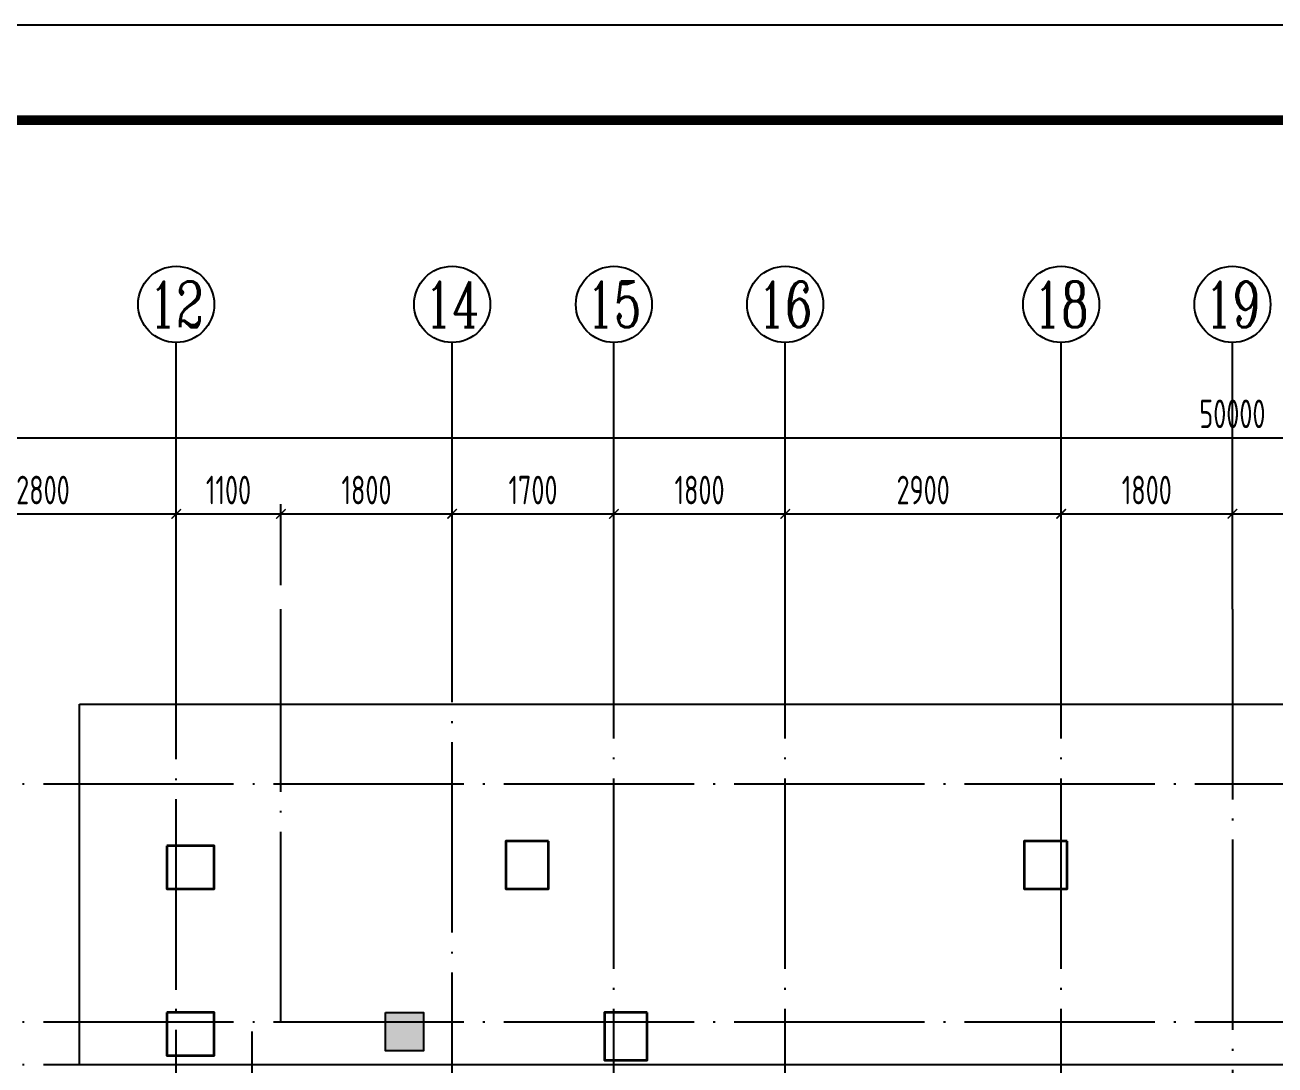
# Model space of a CAD drawing. Extents: x -668857 to 185752, y -270966 to 286822.
# Drawn here: x -306025 to -292889, y 215261 to 226182 of the extents above; entities that cross this region are included whole.
import ezdxf
from ezdxf.enums import TextEntityAlignment as Align

# ---------------------------------------------------------------- set-up
doc = ezdxf.new("R2010")
doc.units = 0
doc.header["$LTSCALE"] = 1000
doc.linetypes.add('DOTE', pattern=[2.42, 2, -0.2, 0.02, -0.2])
doc.layers.get('0').update_dxf_attribs({"linetype": 'CONTINUOUS'})
doc.layers.get('DEFPOINTS').update_dxf_attribs({"linetype": 'CONTINUOUS'})
for name, color, linetype in [('-TK', 7, 'CONTINUOUS'), ('A-AXIS', 1, 'CONTINUOUS'), ('A-DOTE', 10, 'DOTE'), ('AXIS_NUM', 7, 'CONTINUOUS'), ('S-Y一般标注', 3, 'CONTINUOUS'), ('S-Z柱实线', 6, 'CONTINUOUS'), ('S-引出线', 40, 'CONTINUOUS')]:
    doc.layers.add(name, color=color, linetype=linetype)
doc.layers.add('PUB_HATCH', color=8, linetype='CONTINUOUS', lineweight=9)
doc.styles.add('TSSD_Axis', font='complex.shx', dxfattribs={"width": 0.7, "bigfont": 'hztxt.shx'})
doc.styles.add('TSSD_DIMENSION', font='Tssdeng.shx', dxfattribs={"width": 0.7, "bigfont": 'tssdchn.shx'})
doc.dimstyles.new('TSSD_100_100', dxfattribs={"dimtxt": 300, "dimasz": 100, "dimexe": 100, "dimexo": 250, "dimgap": 100, "dimtad": 1, "dimdec": 0, "dimzin": 0, "dimdsep": 46, "dimtxsty": 'TSSD_DIMENSION', "dimblk": 'ARCHTICK', "dimcen": 0, "dimdle": 100, "dimclrt": 7, "dimadec": 0, "dimazin": 0, "dimtfac": 1, "dimtdec": 0, "dimtix": 1, "dimtmove": 2, "dimatfit": 3, "dimldrblk": 'ARCHTICK', "dimfxl": 1, "dimtolj": 1, "dimtzin": 0, "dimarcsym": 0})

# ---------------------------------------------------------------- blocks, each defined once
blk = doc.blocks.new('A$C028C60F5')
at = {"color": 6}
blk.add_lwpolyline([(400, 0), (0, 0), (0, -400), (400, -400)], close=True, dxfattribs=at)
at = {"layer": 'PUB_HATCH'}
blk.add_solid([(0, -400), (400, -400), (0, 0), (400, 0)], dxfattribs=at)
blk = doc.blocks.new('20210825.01504759')
at = {"layer": 'S-Z柱实线', "color": 2, "lineweight": 35}
for points in [[(12713, 16700), (12263, 16700), (12263, 16200), (12713, 16200)], [(18163, 16700), (17713, 16700), (17713, 16200), (18163, 16200)], [(8700, 16650), (8700, 16200), (9200, 16200), (9200, 16650)], [(8700, 14900), (8700, 14450), (9200, 14450), (9200, 14900)], [(13750, 14900), (13300, 14900), (13300, 14400), (13750, 14400)]]:
    blk.add_lwpolyline(points, close=True, dxfattribs=at)
at = {"layer": 'S-Z柱实线', "extrusion": (0, 0, -1), "zscale": -1}
blk.add_blockref('A$C028C60F5', (-11400, 14900), dxfattribs=at)
blk = doc.blocks.new('ts_axno')
at = {"color": 0, "linetype": 'ByBlock', "lineweight": -2}
blk.add_circle((0, 0), 0.5, dxfattribs=at)
at = {"color": 0, "linetype": 'ByBlock', "lineweight": -2, "style": 'TSSD_Axis', "width": 0.7}
blk.add_attdef('A', text='', height=0.6, dxfattribs=at).set_placement((0, 0), align=Align.MIDDLE_CENTER)
blk = doc.blocks.new('_ArchTick')
at = {"color": 0, "linetype": 'ByBlock', "const_width": 0.15}
blk.add_lwpolyline([(-0.5, -0.5), (0.5, 0.5)], dxfattribs=at)
blk = doc.blocks.new('*D919')
at = {"layer": 'DEFPOINTS', "color": 0, "transparency": 16777216}
for p in [(18500, 24738), (15700, 23738), (18500, 23738)]:
    blk.add_point(p, dxfattribs=at)
at = {"layer": 'S-Y一般标注', "color": 0, "lineweight": -2, "transparency": 16777216}
for p, q in [((15700, 23988), (15700, 24838)), ((18500, 23988), (18500, 24838)), ((15600, 24738), (18600, 24738))]:
    blk.add_line(p, q, dxfattribs=at)
at = {"layer": 'S-Y一般标注', "color": 0, "lineweight": -2, "transparency": 16777216, "xscale": 100, "yscale": 100, "zscale": 100, "rotation": 180}
blk.add_blockref('_ArchTick', (15700, 24738), dxfattribs=at)
at = {"layer": 'S-Y一般标注', "color": 0, "lineweight": -2, "transparency": 16777216, "xscale": 100, "yscale": 100, "zscale": 100}
blk.add_blockref('_ArchTick', (18500, 24738), dxfattribs=at)
at = {"layer": 'S-Y一般标注', "color": 7, "transparency": 16777216, "insert": (17100, 24988), "char_height": 300, "attachment_point": 5, "style": 'TSSD_DIMENSION'}
blk.add_mtext('\\A1;2800', dxfattribs=at)
blk = doc.blocks.new('*D920')
at = {"layer": 'DEFPOINTS', "color": 0, "transparency": 16777216}
for p in [(19600, 24738), (18500, 23738), (19600, 23738)]:
    blk.add_point(p, dxfattribs=at)
at = {"layer": 'S-Y一般标注', "color": 0, "lineweight": -2, "transparency": 16777216}
for p, q in [((18500, 23988), (18500, 24838)), ((19600, 23988), (19600, 24838)), ((18400, 24738), (19700, 24738))]:
    blk.add_line(p, q, dxfattribs=at)
at = {"layer": 'S-Y一般标注', "color": 0, "lineweight": -2, "transparency": 16777216, "xscale": 100, "yscale": 100, "zscale": 100, "rotation": 180}
blk.add_blockref('_ArchTick', (18500, 24738), dxfattribs=at)
at = {"layer": 'S-Y一般标注', "color": 0, "lineweight": -2, "transparency": 16777216, "xscale": 100, "yscale": 100, "zscale": 100}
blk.add_blockref('_ArchTick', (19600, 24738), dxfattribs=at)
at = {"layer": 'S-Y一般标注', "color": 7, "transparency": 16777216, "insert": (19050, 24988), "char_height": 300, "attachment_point": 5, "style": 'TSSD_DIMENSION'}
blk.add_mtext('\\A1;1100', dxfattribs=at)
blk = doc.blocks.new('*D921')
at = {"layer": 'DEFPOINTS', "color": 0, "transparency": 16777216}
for p in [(23100, 24738), (21400, 23738), (23100, 23738)]:
    blk.add_point(p, dxfattribs=at)
at = {"layer": 'S-Y一般标注', "color": 0, "lineweight": -2, "transparency": 16777216}
for p, q in [((21400, 23988), (21400, 24838)), ((23100, 23988), (23100, 24838)), ((21300, 24738), (23200, 24738))]:
    blk.add_line(p, q, dxfattribs=at)
at = {"layer": 'S-Y一般标注', "color": 0, "lineweight": -2, "transparency": 16777216, "xscale": 100, "yscale": 100, "zscale": 100, "rotation": 180}
blk.add_blockref('_ArchTick', (21400, 24738), dxfattribs=at)
at = {"layer": 'S-Y一般标注', "color": 0, "lineweight": -2, "transparency": 16777216, "xscale": 100, "yscale": 100, "zscale": 100}
blk.add_blockref('_ArchTick', (23100, 24738), dxfattribs=at)
at = {"layer": 'S-Y一般标注', "color": 7, "transparency": 16777216, "insert": (22250, 24988), "char_height": 300, "attachment_point": 5, "style": 'TSSD_DIMENSION'}
blk.add_mtext('\\A1;1700', dxfattribs=at)
blk = doc.blocks.new('*D922')
at = {"layer": 'DEFPOINTS', "color": 0, "transparency": 16777216}
for p in [(24900, 24738), (23100, 23738), (24900, 23738)]:
    blk.add_point(p, dxfattribs=at)
at = {"layer": 'S-Y一般标注', "color": 0, "lineweight": -2, "transparency": 16777216}
for p, q in [((23100, 23988), (23100, 24838)), ((24900, 23988), (24900, 24838)), ((23000, 24738), (25000, 24738))]:
    blk.add_line(p, q, dxfattribs=at)
at = {"layer": 'S-Y一般标注', "color": 0, "lineweight": -2, "transparency": 16777216, "xscale": 100, "yscale": 100, "zscale": 100, "rotation": 180}
blk.add_blockref('_ArchTick', (23100, 24738), dxfattribs=at)
at = {"layer": 'S-Y一般标注', "color": 0, "lineweight": -2, "transparency": 16777216, "xscale": 100, "yscale": 100, "zscale": 100}
blk.add_blockref('_ArchTick', (24900, 24738), dxfattribs=at)
at = {"layer": 'S-Y一般标注', "color": 7, "transparency": 16777216, "insert": (24000, 24988), "char_height": 300, "attachment_point": 5, "style": 'TSSD_DIMENSION'}
blk.add_mtext('\\A1;1800', dxfattribs=at)
blk = doc.blocks.new('*D923')
at = {"layer": 'DEFPOINTS', "color": 0, "transparency": 16777216}
for p in [(27800, 24738), (24900, 23738), (27800, 23738)]:
    blk.add_point(p, dxfattribs=at)
at = {"layer": 'S-Y一般标注', "color": 0, "lineweight": -2, "transparency": 16777216}
for p, q in [((24900, 23988), (24900, 24838)), ((27800, 23988), (27800, 24838)), ((24800, 24738), (27900, 24738))]:
    blk.add_line(p, q, dxfattribs=at)
at = {"layer": 'S-Y一般标注', "color": 0, "lineweight": -2, "transparency": 16777216, "xscale": 100, "yscale": 100, "zscale": 100, "rotation": 180}
blk.add_blockref('_ArchTick', (24900, 24738), dxfattribs=at)
at = {"layer": 'S-Y一般标注', "color": 0, "lineweight": -2, "transparency": 16777216, "xscale": 100, "yscale": 100, "zscale": 100}
blk.add_blockref('_ArchTick', (27800, 24738), dxfattribs=at)
at = {"layer": 'S-Y一般标注', "color": 7, "transparency": 16777216, "insert": (26350, 24988), "char_height": 300, "attachment_point": 5, "style": 'TSSD_DIMENSION'}
blk.add_mtext('\\A1;2900', dxfattribs=at)
blk = doc.blocks.new('*D924')
at = {"layer": 'DEFPOINTS', "color": 0, "transparency": 16777216}
for p in [(29600, 24738), (27800, 23738), (29600, 23738)]:
    blk.add_point(p, dxfattribs=at)
at = {"layer": 'S-Y一般标注', "color": 0, "lineweight": -2, "transparency": 16777216}
for p, q in [((27800, 23988), (27800, 24838)), ((29600, 23988), (29600, 24838)), ((27700, 24738), (29700, 24738))]:
    blk.add_line(p, q, dxfattribs=at)
at = {"layer": 'S-Y一般标注', "color": 0, "lineweight": -2, "transparency": 16777216, "xscale": 100, "yscale": 100, "zscale": 100, "rotation": 180}
blk.add_blockref('_ArchTick', (27800, 24738), dxfattribs=at)
at = {"layer": 'S-Y一般标注', "color": 0, "lineweight": -2, "transparency": 16777216, "xscale": 100, "yscale": 100, "zscale": 100}
blk.add_blockref('_ArchTick', (29600, 24738), dxfattribs=at)
at = {"layer": 'S-Y一般标注', "color": 7, "transparency": 16777216, "insert": (28700, 24988), "char_height": 300, "attachment_point": 5, "style": 'TSSD_DIMENSION'}
blk.add_mtext('\\A1;1800', dxfattribs=at)
blk = doc.blocks.new('*D925')
at = {"layer": 'DEFPOINTS', "color": 0, "transparency": 16777216}
for p in [(31400, 24738), (29600, 23738), (31400, 23738)]:
    blk.add_point(p, dxfattribs=at)
at = {"layer": 'S-Y一般标注', "color": 0, "lineweight": -2, "transparency": 16777216}
for p, q in [((29600, 23988), (29600, 24838)), ((31400, 23988), (31400, 24838)), ((29500, 24738), (31500, 24738))]:
    blk.add_line(p, q, dxfattribs=at)
at = {"layer": 'S-Y一般标注', "color": 0, "lineweight": -2, "transparency": 16777216, "xscale": 100, "yscale": 100, "zscale": 100, "rotation": 180}
blk.add_blockref('_ArchTick', (29600, 24738), dxfattribs=at)
at = {"layer": 'S-Y一般标注', "color": 0, "lineweight": -2, "transparency": 16777216, "xscale": 100, "yscale": 100, "zscale": 100}
blk.add_blockref('_ArchTick', (31400, 24738), dxfattribs=at)
at = {"layer": 'S-Y一般标注', "color": 7, "transparency": 16777216, "insert": (30500, 24988), "char_height": 300, "attachment_point": 5, "style": 'TSSD_DIMENSION'}
blk.add_mtext('\\A1;1800', dxfattribs=at)
blk = doc.blocks.new('*D936')
at = {"layer": 'DEFPOINTS', "color": 0, "transparency": 16777216}
for p in [(54600, 25538), (4600, 23738), (54600, 23738)]:
    blk.add_point(p, dxfattribs=at)
at = {"layer": 'S-Y一般标注', "color": 0, "lineweight": -2, "transparency": 16777216}
for p, q in [((4600, 23988), (4600, 25638)), ((54600, 23988), (54600, 25638)), ((4500, 25538), (54700, 25538))]:
    blk.add_line(p, q, dxfattribs=at)
at = {"layer": 'S-Y一般标注', "color": 0, "lineweight": -2, "transparency": 16777216, "xscale": 100, "yscale": 100, "zscale": 100, "rotation": 180}
blk.add_blockref('_ArchTick', (4600, 25538), dxfattribs=at)
at = {"layer": 'S-Y一般标注', "color": 0, "lineweight": -2, "transparency": 16777216, "xscale": 100, "yscale": 100, "zscale": 100}
blk.add_blockref('_ArchTick', (54600, 25538), dxfattribs=at)
at = {"layer": 'S-Y一般标注', "color": 7, "transparency": 16777216, "insert": (29600, 25788), "char_height": 300, "attachment_point": 5, "style": 'TSSD_DIMENSION'}
blk.add_mtext('\\A1;50000', dxfattribs=at)
blk = doc.blocks.new('*D950')
at = {"layer": 'DEFPOINTS', "color": 0, "transparency": 16777216}
for p in [(21400, 24738), (19600, 23738), (21400, 23738)]:
    blk.add_point(p, dxfattribs=at)
at = {"layer": 'S-Y一般标注', "color": 0, "lineweight": -2, "transparency": 16777216}
for p, q in [((19600, 23988), (19600, 24838)), ((21400, 23988), (21400, 24838)), ((19500, 24738), (21500, 24738))]:
    blk.add_line(p, q, dxfattribs=at)
at = {"layer": 'S-Y一般标注', "color": 0, "lineweight": -2, "transparency": 16777216, "xscale": 100, "yscale": 100, "zscale": 100, "rotation": 180}
blk.add_blockref('_ArchTick', (19600, 24738), dxfattribs=at)
at = {"layer": 'S-Y一般标注', "color": 0, "lineweight": -2, "transparency": 16777216, "xscale": 100, "yscale": 100, "zscale": 100}
blk.add_blockref('_ArchTick', (21400, 24738), dxfattribs=at)
at = {"layer": 'S-Y一般标注', "color": 7, "transparency": 16777216, "insert": (20500, 24988), "char_height": 300, "attachment_point": 5, "style": 'TSSD_DIMENSION'}
blk.add_mtext('\\A1;1800', dxfattribs=at)
blk = doc.blocks.new('A1')
blk.add_lwpolyline([(0, 59400), (0, 0), (84100, 0), (84100, 59400)], close=True)
at = {"const_width": 100}
blk.add_lwpolyline([(2500, 58400), (2500, 1000), (83100, 1000), (83100, 58400)], close=True, dxfattribs=at)
blk = doc.blocks.new('20210825.02044469')
at = {"layer": 'A-AXIS'}
for p, q in [((18500, 23738.1), (18500, 26538.1)), ((21400, 23738.1), (21400, 26538.1)), ((23100, 23738.1), (23100, 26538.1)), ((24900, 23738.1), (24900, 26538.1)), ((27800, 23738.1), (27800, 26538.1)), ((29600, 23738.1), (29600, 26538.1))]:
    blk.add_line(p, q, dxfattribs=at)
at = {"layer": 'A-DOTE'}
for p, q in [((18500, 14900.3), (18500, 23738.1)), ((19600, 19400), (19600, 23738.1)), ((21400, 15500), (21400, 23738.1)), ((23100, 12700), (23100, 23738.1)), ((24900, 12700), (24900, 23738.1)), ((27800, 12700), (27800, 23738.1)), ((29600, 23738.1), (29600, 5400)), ((57823.9, 21900), (3600, 21900)), ((57823.9, 19400), (3600, 19400)), ((19300, 17300), (19300, 19400)), ((57823.9, 18950), (3600, 18950))]:
    blk.add_line(p, q, dxfattribs=at)
at = {"layer": 'A-AXIS'}
ref = blk.add_blockref('ts_axno', (18500, 26938.1), dxfattribs=dict(at, xscale=800, yscale=800, zscale=800))
ref.add_attrib('7', '12', dxfattribs={"layer": 'AXIS_NUM', "height": 480, "style": 'TSSD_Axis', "width": 0.7}).set_placement((18500, 26938.1), align=Align.MIDDLE_CENTER)
ref = blk.add_blockref('ts_axno', (21400, 26938.1), dxfattribs=dict(at, xscale=800, yscale=800, zscale=800))
ref.add_attrib('8', '14', dxfattribs={"layer": 'AXIS_NUM', "height": 480, "style": 'TSSD_Axis', "width": 0.7}).set_placement((21400, 26938.1), align=Align.MIDDLE_CENTER)
ref = blk.add_blockref('ts_axno', (23100, 26938.1), dxfattribs=dict(at, xscale=800, yscale=800, zscale=800))
ref.add_attrib('9', '15', dxfattribs={"layer": 'AXIS_NUM', "height": 480, "style": 'TSSD_Axis', "width": 0.7}).set_placement((23100, 26938.1), align=Align.MIDDLE_CENTER)
ref = blk.add_blockref('ts_axno', (24900, 26938.1), dxfattribs=dict(at, xscale=800, yscale=800, zscale=800))
ref.add_attrib('10', '16', dxfattribs={"layer": 'AXIS_NUM', "height": 480, "style": 'TSSD_Axis', "width": 0.7}).set_placement((24900, 26938.1), align=Align.MIDDLE_CENTER)
ref = blk.add_blockref('ts_axno', (27800, 26938.1), dxfattribs=dict(at, xscale=800, yscale=800, zscale=800))
ref.add_attrib('11', '18', dxfattribs={"layer": 'AXIS_NUM', "height": 480, "style": 'TSSD_Axis', "width": 0.7}).set_placement((27800, 26938.1), align=Align.MIDDLE_CENTER)
ref = blk.add_blockref('ts_axno', (29600, 26938.1), dxfattribs=dict(at, xscale=800, yscale=800, zscale=800))
ref.add_attrib('12', '19', dxfattribs={"layer": 'AXIS_NUM', "height": 480, "style": 'TSSD_Axis', "width": 0.7}).set_placement((29600, 26938.1), align=Align.MIDDLE_CENTER)
at = {"layer": 'S-Y一般标注'}
for base, p1, p2, picture, middle in [((54600, 25538.1), (4600, 23738.1), (54600, 23738.1), '*D936', (29600, 25788.1)), ((18500, 24738.1), (15700, 23738.1), (18500, 23738.1), '*D919', (17100, 24988.1)), ((19600, 24738.1), (18500, 23738.1), (19600, 23738.1), '*D920', (19050, 24988.1)), ((21400, 24738.1), (19600, 23738.1), (21400, 23738.1), '*D950', (20500, 24988.1)), ((23100, 24738.1), (21400, 23738.1), (23100, 23738.1), '*D921', (22250, 24988.1)), ((24900, 24738.1), (23100, 23738.1), (24900, 23738.1), '*D922', (24000, 24988.1)), ((27800, 24738.1), (24900, 23738.1), (27800, 23738.1), '*D923', (26350, 24988.1)), ((29600, 24738.1), (27800, 23738.1), (29600, 23738.1), '*D924', (28700, 24988.1)), ((31400, 24738.1), (29600, 23738.1), (31400, 23738.1), '*D925', (30500, 24988.1))]:
    dim = blk.add_linear_dim(base=base, p1=p1, p2=p2, dimstyle='TSSD_100_100', dxfattribs=at)
    dim.commit()
    dim.dimension.update_dxf_attribs({"geometry": picture, "text_midpoint": middle})

msp = doc.modelspace()

# ---------------------------------------------------------------- linework, layer by layer
at = {"layer": 'S-引出线'}
msp.add_lwpolyline([(-305452.69, 219048.69), (-267182.06, 219048.69), (-267182.06, 215260.58), (-305452.69, 215260.58)], close=True, dxfattribs=at)

# ---------------------------------------------------------------- block references
at = {"layer": '-TK'}
msp.add_blockref('A1', (-332090.94, 166782.28), dxfattribs=at)
at = {"layer": 'A-DOTE'}
msp.add_blockref('20210825.02044469', (-322936.68, 196310.57), dxfattribs=at)
at = {"layer": 'S-Z柱实线'}
msp.add_blockref('20210825.01504759', (-313236.68, 200910.62), dxfattribs=at)

doc.saveas('drawing.dxf')
